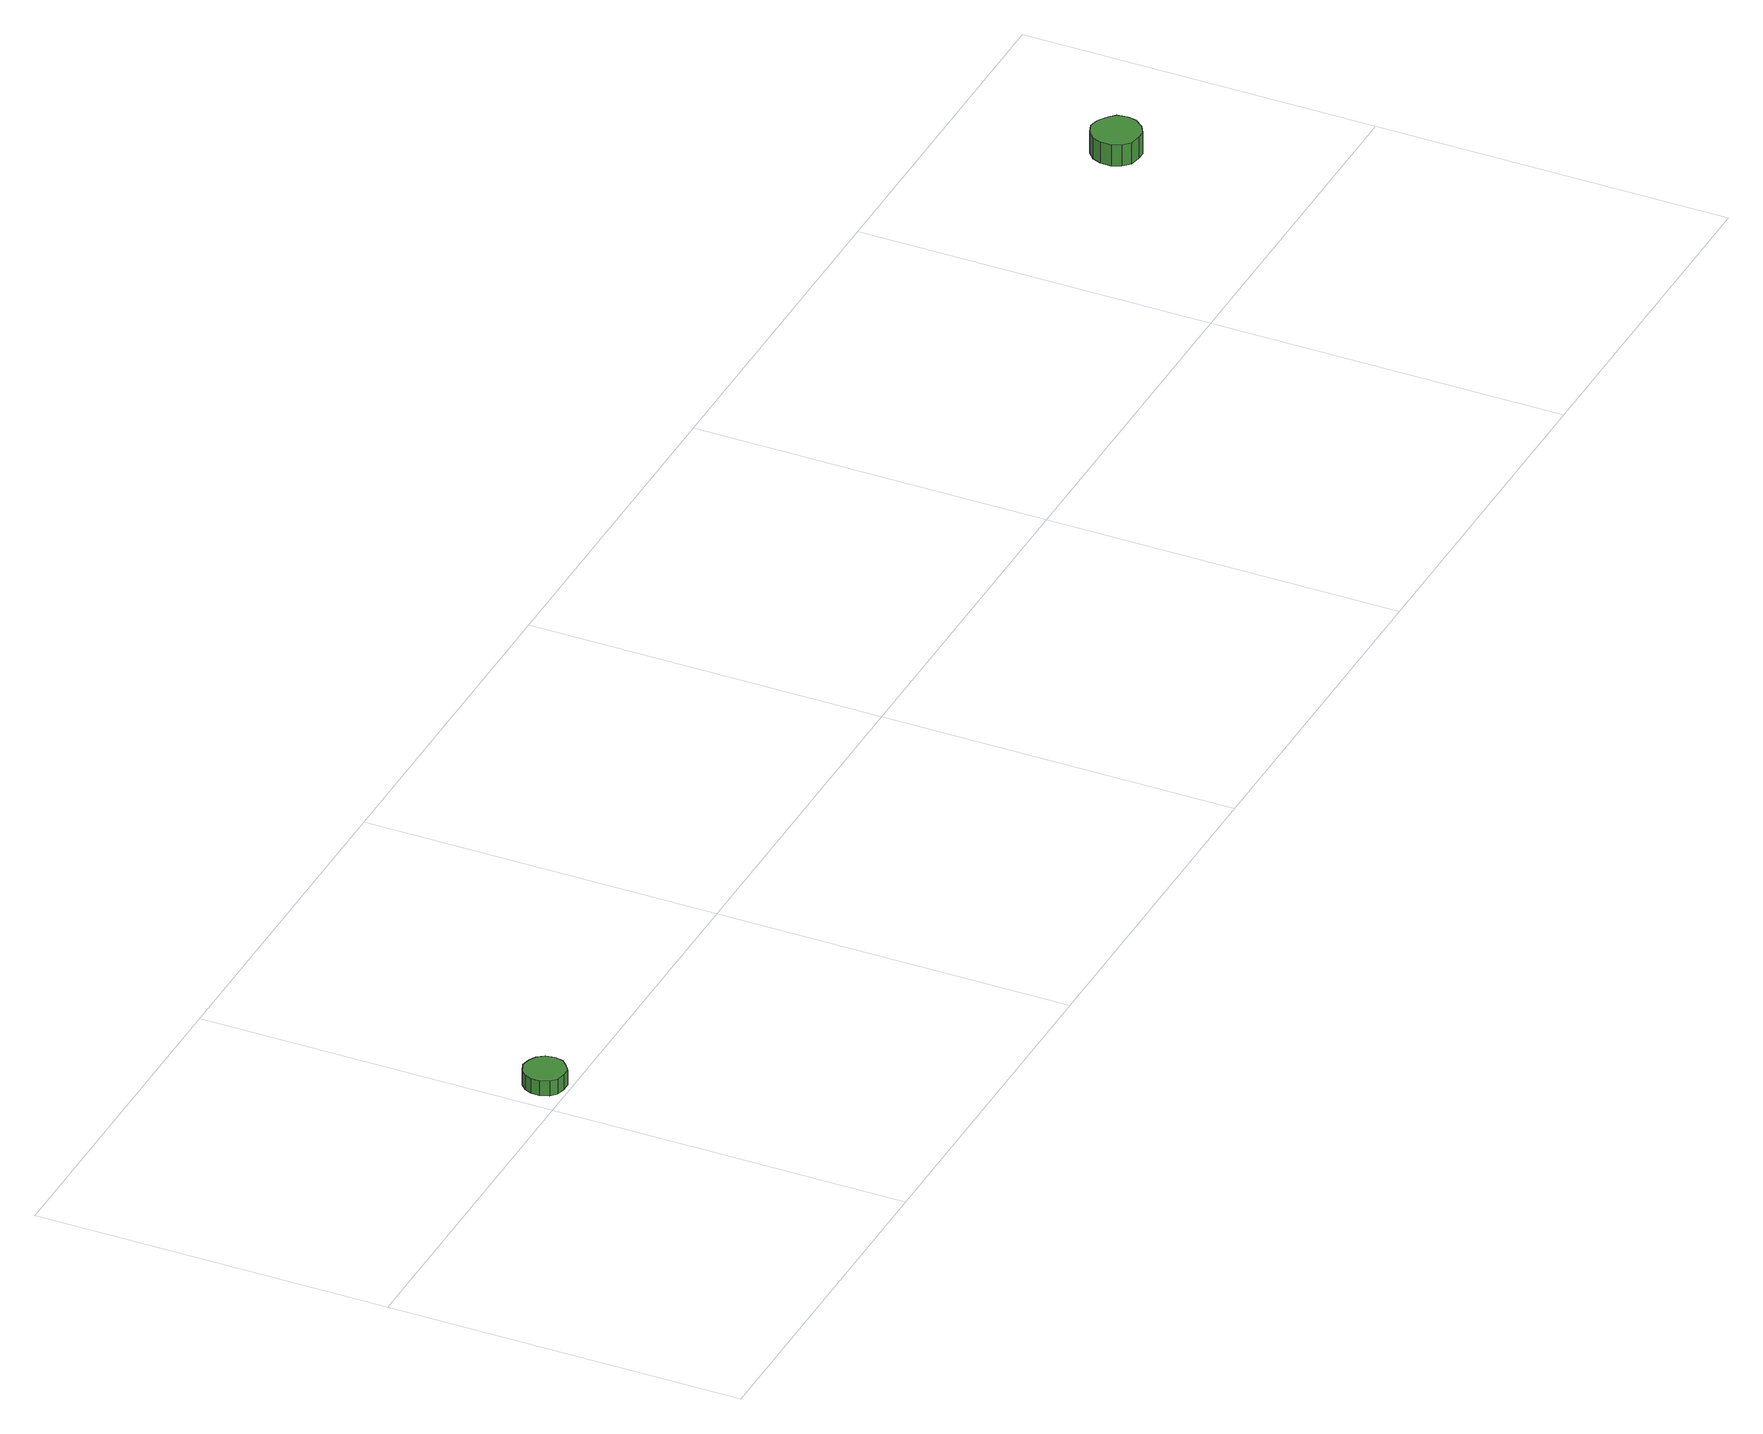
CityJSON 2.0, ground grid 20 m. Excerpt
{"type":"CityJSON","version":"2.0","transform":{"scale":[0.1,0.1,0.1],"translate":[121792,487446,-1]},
"CityObjects":{
"tree1":{"type":"SolitaryVegetationObject","attributes":{"function":"something"},"geometry":[{"type":"MultiSurface","lod":"1","boundaries":[[[0,1,2,3,4,5,6,7,8,9,10,11,12,13,14]],[[15,16,17,18,19,20,21,22,23,24,25,26,27,28,29]],[[0,29,28,1]],[[1,28,27,2]],[[2,27,26,3]],[[3,26,25,4]],[[4,25,24,5]],[[5,24,23,6]],[[6,23,22,7]],[[7,22,21,8]],[[8,21,20,9]],[[9,20,19,10]],[[10,19,18,11]],[[11,18,17,12]],[[12,17,16,13]],[[13,16,15,14]],[[14,15,29,0]]]}]},
"tree2":{"type":"SolitaryVegetationObject","attributes":{"function":"something"},"geometry":[{"type":"MultiSurface","lod":"1","boundaries":[[[30,31,32,33,34,35,36,37,38,39,40,41,42,43,44]],[[45,46,47,48,49,50,51,52,53,54,55,56,57,58,59]],[[30,59,58,31]],[[31,58,57,32]],[[32,57,56,33]],[[33,56,55,34]],[[34,55,54,35]],[[35,54,53,36]],[[36,53,52,37]],[[37,52,51,38]],[[38,51,50,39]],[[39,50,49,40]],[[40,49,48,41]],[[41,48,47,42]],[[42,47,46,43]],[[43,46,45,44]],[[44,45,59,30]]]}]}
},
"vertices":[
[33,14,16],[32,19,16],[29,23,16],[25,25,16],[20,26,16],[15,24,16],[12,21,16],[10,17,16],[10,12,16],[12,7,16],[15,4,16],[20,3,16],[25,3,16],[29,6,16],[32,9,16],[32,9,7],[29,6,7],[25,3,7],[20,3,7],[15,4,7],[12,7,7],[10,12,7],[10,17,7],[12,21,7],[15,24,7],[20,26,7],[25,25,7],[29,23,7],[32,19,7],[33,14,7],
[929,107,26],[928,113,26],[924,117,26],[919,120,26],[914,121,26],[908,119,26],[904,115,26],[902,110,26],[902,104,26],[904,99,26],[908,95,26],[914,94,26],[919,94,26],[924,97,26],[928,102,26],[928,102,13],[924,97,13],[919,94,13],[914,94,13],[908,95,13],[904,99,13],[902,104,13],[902,110,13],[904,115,13],[908,119,13],[914,121,13],[919,120,13],[924,117,13],[928,113,13],[929,107,13]
]}
